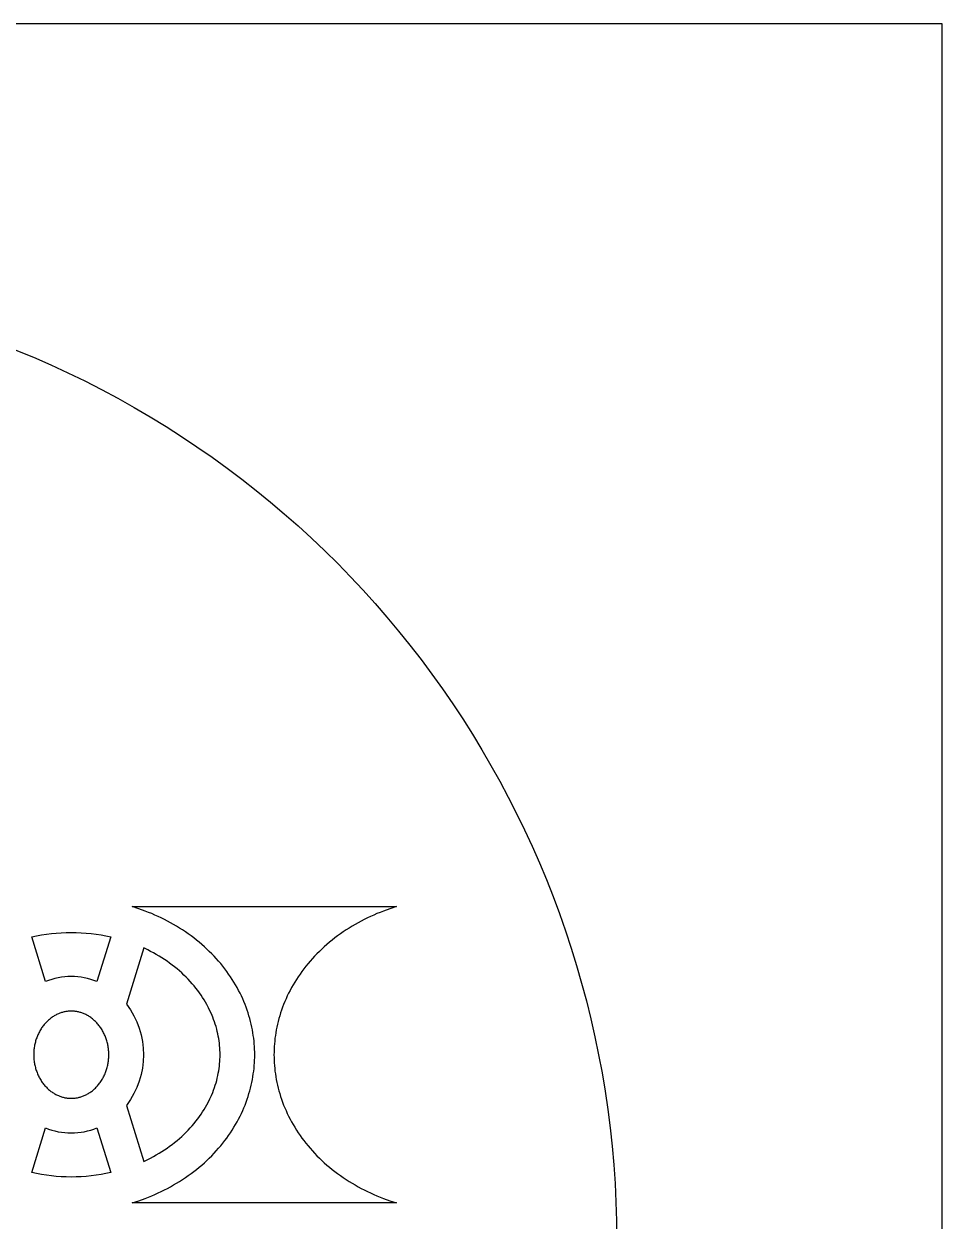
# Model space of a CAD drawing. Extents: x 452 to 1697, y 1442 to 2340.
# Drawn here: x 1415.2 to 1696.7, y 1973.1 to 2340.2 of the extents above; entities that cross this region are included whole.
import ezdxf

# ---------------------------------------------------------------- set-up
doc = ezdxf.new("R2010")
doc.units = 0
doc.layers.add('LAYER_05', color=1, linetype='CONTINUOUS')

msp = doc.modelspace()

# ---------------------------------------------------------------- linework, layer by layer
at = {"layer": 'LAYER_05'}
for points in [[(452.15, 1441.77), (1696.7, 1441.77), (1696.7, 2340.24), (452.15, 2340.24)], [(1448.34, 1978.72), (1450.36, 1979.37), (1452.36, 1980.08), (1453.36, 1980.47), (1454.35, 1980.87), (1455.33, 1981.29), (1456.31, 1981.73), (1457.27, 1982.19), (1458.23, 1982.66), (1459.19, 1983.15), (1460.13, 1983.66), (1461.06, 1984.18), (1461.98, 1984.72), (1462.89, 1985.28), (1463.79, 1985.86), (1464.68, 1986.45), (1465.55, 1987.06), (1466.41, 1987.68), (1467.26, 1988.31), (1468.09, 1988.97), (1468.9, 1989.63), (1469.7, 1990.31), (1470.49, 1991.01), (1471.25, 1991.71), (1472, 1992.43), (1472.74, 1993.16), (1473.45, 1993.91), (1474.15, 1994.66), (1474.83, 1995.43), (1475.49, 1996.2), (1476.13, 1996.99), (1476.75, 1997.78), (1477.35, 1998.59), (1477.93, 1999.4), (1478.49, 2000.22), (1479.03, 2001.04), (1479.55, 2001.88), (1480.05, 2002.71), (1480.53, 2003.56), (1480.98, 2004.41), (1481.42, 2005.26), (1481.83, 2006.12), (1482.23, 2006.98), (1482.6, 2007.84), (1482.96, 2008.71), (1483.29, 2009.58), (1483.6, 2010.45), (1483.89, 2011.32), (1484.16, 2012.19), (1484.41, 2013.05), (1484.64, 2013.92), (1484.85, 2014.79), (1485.04, 2015.66), (1485.21, 2016.52), (1485.36, 2017.38), (1485.5, 2018.24), (1485.61, 2019.09), (1485.71, 2019.94), (1485.78, 2020.79), (1485.84, 2021.63), (1485.89, 2022.47), (1485.91, 2023.3), (1485.92, 2024.13), (1485.91, 2024.96), (1485.89, 2025.79), (1485.84, 2026.63), (1485.78, 2027.47), (1485.71, 2028.31), (1485.61, 2029.17), (1485.5, 2030.02), (1485.36, 2030.88), (1485.21, 2031.74), (1485.04, 2032.6), (1484.85, 2033.47), (1484.64, 2034.34), (1484.41, 2035.2), (1484.16, 2036.07), (1483.89, 2036.94), (1483.6, 2037.81), (1483.29, 2038.68), (1482.96, 2039.55), (1482.6, 2040.42), (1482.23, 2041.28), (1481.83, 2042.14), (1481.42, 2043), (1480.98, 2043.85), (1480.53, 2044.7), (1480.05, 2045.55), (1479.55, 2046.38), (1479.03, 2047.22), (1478.49, 2048.04), (1477.93, 2048.86), (1477.35, 2049.67), (1476.75, 2050.48), (1476.13, 2051.27), (1475.49, 2052.06), (1474.83, 2052.83), (1474.15, 2053.6), (1473.45, 2054.35), (1472.74, 2055.1), (1472, 2055.83), (1471.25, 2056.55), (1470.49, 2057.25), (1469.7, 2057.95), (1468.9, 2058.63), (1468.09, 2059.29), (1467.26, 2059.95), (1466.41, 2060.58), (1465.55, 2061.2), (1464.68, 2061.81), (1463.79, 2062.4), (1462.89, 2062.98), (1461.98, 2063.53), (1461.06, 2064.08), (1460.13, 2064.6), (1459.19, 2065.11), (1458.23, 2065.6), (1457.27, 2066.07), (1456.31, 2066.53), (1455.33, 2066.97), (1454.35, 2067.39), (1453.36, 2067.79), (1452.36, 2068.18), (1450.36, 2068.89), (1448.34, 2069.54), (1529.41, 2069.54), (1527.39, 2068.89), (1525.39, 2068.18), (1524.4, 2067.79), (1523.41, 2067.39), (1522.42, 2066.97), (1521.45, 2066.53), (1520.48, 2066.07), (1519.52, 2065.6), (1518.57, 2065.11), (1517.63, 2064.6), (1516.69, 2064.08), (1515.77, 2063.53), (1514.86, 2062.98), (1513.96, 2062.4), (1513.08, 2061.81), (1512.2, 2061.2), (1511.34, 2060.58), (1510.5, 2059.95), (1509.67, 2059.29), (1508.85, 2058.63), (1508.05, 2057.95), (1507.27, 2057.25), (1506.5, 2056.55), (1505.75, 2055.83), (1505.02, 2055.1), (1504.3, 2054.35), (1503.61, 2053.6), (1502.93, 2052.83), (1502.27, 2052.06), (1501.63, 2051.27), (1501.01, 2050.48), (1500.41, 2049.67), (1499.83, 2048.86), (1499.27, 2048.04), (1498.73, 2047.22), (1498.21, 2046.38), (1497.71, 2045.55), (1497.23, 2044.7), (1496.77, 2043.85), (1496.33, 2043), (1495.92, 2042.14), (1495.52, 2041.28), (1495.15, 2040.42), (1494.8, 2039.55), (1494.47, 2038.68), (1494.15, 2037.81), (1493.86, 2036.94), (1493.59, 2036.07), (1493.34, 2035.2), (1493.11, 2034.34), (1492.9, 2033.47), (1492.71, 2032.6), (1492.54, 2031.74), (1492.39, 2030.88), (1492.26, 2030.02), (1492.14, 2029.17), (1492.05, 2028.31), (1491.97, 2027.47), (1491.91, 2026.63), (1491.87, 2025.79), (1491.84, 2024.96), (1491.83, 2024.13), (1491.84, 2023.3), (1491.87, 2022.47), (1491.91, 2021.63), (1491.97, 2020.79), (1492.05, 2019.94), (1492.14, 2019.09), (1492.26, 2018.24), (1492.39, 2017.38), (1492.54, 2016.52), (1492.71, 2015.66), (1492.9, 2014.79), (1493.11, 2013.92), (1493.34, 2013.05), (1493.59, 2012.19), (1493.86, 2011.32), (1494.15, 2010.45), (1494.47, 2009.58), (1494.8, 2008.71), (1495.15, 2007.84), (1495.52, 2006.98), (1495.92, 2006.12), (1496.33, 2005.26), (1496.77, 2004.41), (1497.23, 2003.56), (1497.71, 2002.71), (1498.21, 2001.88), (1498.73, 2001.04), (1499.27, 2000.22), (1499.83, 1999.4), (1500.41, 1998.59), (1501.01, 1997.78), (1501.63, 1996.99), (1502.27, 1996.2), (1502.93, 1995.43), (1503.61, 1994.66), (1504.3, 1993.91), (1505.02, 1993.16), (1505.75, 1992.43), (1506.5, 1991.71), (1507.27, 1991.01), (1508.05, 1990.31), (1508.85, 1989.63), (1509.67, 1988.97), (1510.5, 1988.31), (1511.34, 1987.68), (1512.2, 1987.06), (1513.08, 1986.45), (1513.96, 1985.86), (1514.86, 1985.28), (1515.77, 1984.72), (1516.69, 1984.18), (1517.63, 1983.66), (1518.57, 1983.15), (1519.52, 1982.66), (1520.48, 1982.19), (1521.45, 1981.73), (1522.42, 1981.29), (1523.41, 1980.87), (1524.4, 1980.47), (1525.39, 1980.08), (1527.39, 1979.37), (1529.41, 1978.72)], [(1418.15, 2024.13), (1418.16, 2023.81), (1418.17, 2023.49), (1418.18, 2023.17), (1418.21, 2022.86), (1418.24, 2022.53), (1418.27, 2022.2), (1418.32, 2021.88), (1418.37, 2021.55), (1418.43, 2021.22), (1418.5, 2020.9), (1418.57, 2020.57), (1418.66, 2020.24), (1418.75, 2019.92), (1418.84, 2019.59), (1418.95, 2019.27), (1419.06, 2018.95), (1419.18, 2018.63), (1419.31, 2018.31), (1419.45, 2018), (1419.59, 2017.69), (1419.74, 2017.38), (1419.9, 2017.08), (1420.06, 2016.79), (1420.23, 2016.49), (1420.41, 2016.21), (1420.59, 2015.93), (1420.79, 2015.65), (1420.98, 2015.38), (1421.18, 2015.12), (1421.39, 2014.87), (1421.6, 2014.62), (1421.82, 2014.38), (1422.04, 2014.14), (1422.26, 2013.92), (1422.49, 2013.7), (1422.73, 2013.49), (1422.96, 2013.29), (1423.2, 2013.09), (1423.45, 2012.9), (1423.69, 2012.72), (1423.93, 2012.56), (1424.18, 2012.4), (1424.42, 2012.25), (1424.67, 2012.1), (1424.93, 2011.97), (1425.18, 2011.83), (1425.44, 2011.71), (1425.71, 2011.59), (1425.95, 2011.49), (1426.2, 2011.4), (1426.45, 2011.31), (1426.7, 2011.22), (1426.96, 2011.15), (1427.21, 2011.08), (1427.47, 2011.02), (1427.73, 2010.96), (1427.97, 2010.92), (1428.21, 2010.88), (1428.45, 2010.84), (1428.69, 2010.82), (1428.94, 2010.8), (1429.18, 2010.78), (1429.43, 2010.77), (1429.67, 2010.77), (1429.91, 2010.77), (1430.16, 2010.78), (1430.4, 2010.8), (1430.64, 2010.82), (1430.89, 2010.84), (1431.13, 2010.88), (1431.37, 2010.92), (1431.61, 2010.96), (1431.87, 2011.02), (1432.13, 2011.08), (1432.38, 2011.15), (1432.64, 2011.22), (1432.89, 2011.31), (1433.14, 2011.4), (1433.39, 2011.49), (1433.63, 2011.59), (1433.9, 2011.71), (1434.16, 2011.83), (1434.41, 2011.97), (1434.67, 2012.1), (1434.92, 2012.25), (1435.16, 2012.4), (1435.41, 2012.56), (1435.64, 2012.72), (1435.89, 2012.9), (1436.14, 2013.09), (1436.37, 2013.29), (1436.61, 2013.49), (1436.84, 2013.7), (1437.07, 2013.92), (1437.3, 2014.14), (1437.52, 2014.38), (1437.74, 2014.62), (1437.95, 2014.87), (1438.16, 2015.12), (1438.36, 2015.38), (1438.55, 2015.65), (1438.74, 2015.93), (1438.93, 2016.21), (1439.1, 2016.49), (1439.28, 2016.79), (1439.44, 2017.08), (1439.6, 2017.38), (1439.75, 2017.69), (1439.89, 2018), (1440.03, 2018.31), (1440.16, 2018.63), (1440.28, 2018.95), (1440.39, 2019.27), (1440.49, 2019.59), (1440.59, 2019.92), (1440.68, 2020.24), (1440.77, 2020.57), (1440.84, 2020.9), (1440.91, 2021.22), (1440.97, 2021.55), (1441.02, 2021.87), (1441.06, 2022.19), (1441.1, 2022.52), (1441.13, 2022.84), (1441.15, 2023.16), (1441.17, 2023.48), (1441.18, 2023.81), (1441.19, 2024.13), (1441.18, 2024.45), (1441.17, 2024.77), (1441.16, 2025.09), (1441.13, 2025.4), (1441.1, 2025.73), (1441.06, 2026.06), (1441.02, 2026.38), (1440.97, 2026.71), (1440.91, 2027.04), (1440.84, 2027.36), (1440.77, 2027.69), (1440.68, 2028.02), (1440.59, 2028.34), (1440.49, 2028.67), (1440.39, 2028.99), (1440.28, 2029.31), (1440.16, 2029.63), (1440.03, 2029.95), (1439.89, 2030.26), (1439.75, 2030.57), (1439.6, 2030.87), (1439.44, 2031.18), (1439.28, 2031.47), (1439.1, 2031.77), (1438.93, 2032.05), (1438.74, 2032.33), (1438.55, 2032.61), (1438.36, 2032.88), (1438.16, 2033.14), (1437.95, 2033.39), (1437.74, 2033.64), (1437.52, 2033.88), (1437.3, 2034.12), (1437.07, 2034.34), (1436.84, 2034.56), (1436.61, 2034.77), (1436.37, 2034.97), (1436.14, 2035.17), (1435.89, 2035.35), (1435.64, 2035.54), (1435.41, 2035.7), (1435.16, 2035.86), (1434.92, 2036.01), (1434.67, 2036.15), (1434.41, 2036.29), (1434.16, 2036.42), (1433.9, 2036.55), (1433.63, 2036.67), (1433.39, 2036.77), (1433.14, 2036.86), (1432.89, 2036.95), (1432.64, 2037.03), (1432.38, 2037.11), (1432.13, 2037.18), (1431.87, 2037.24), (1431.61, 2037.3), (1431.37, 2037.34), (1431.13, 2037.38), (1430.89, 2037.42), (1430.64, 2037.44), (1430.4, 2037.46), (1430.16, 2037.48), (1429.91, 2037.49), (1429.67, 2037.49), (1429.43, 2037.49), (1429.18, 2037.48), (1428.94, 2037.46), (1428.69, 2037.44), (1428.45, 2037.42), (1428.21, 2037.38), (1427.97, 2037.34), (1427.73, 2037.3), (1427.47, 2037.24), (1427.21, 2037.18), (1426.96, 2037.11), (1426.7, 2037.03), (1426.45, 2036.95), (1426.2, 2036.86), (1425.95, 2036.77), (1425.71, 2036.67), (1425.44, 2036.55), (1425.18, 2036.42), (1424.93, 2036.29), (1424.67, 2036.15), (1424.42, 2036.01), (1424.18, 2035.86), (1423.93, 2035.7), (1423.69, 2035.54), (1423.45, 2035.35), (1423.2, 2035.17), (1422.96, 2034.97), (1422.73, 2034.77), (1422.49, 2034.56), (1422.26, 2034.34), (1422.04, 2034.12), (1421.82, 2033.88), (1421.6, 2033.64), (1421.39, 2033.39), (1421.18, 2033.14), (1420.98, 2032.88), (1420.79, 2032.61), (1420.59, 2032.33), (1420.41, 2032.05), (1420.23, 2031.77), (1420.06, 2031.47), (1419.9, 2031.18), (1419.74, 2030.87), (1419.59, 2030.57), (1419.45, 2030.26), (1419.31, 2029.95), (1419.18, 2029.63), (1419.06, 2029.31), (1418.95, 2028.99), (1418.84, 2028.67), (1418.75, 2028.34), (1418.66, 2028.02), (1418.57, 2027.69), (1418.5, 2027.36), (1418.43, 2027.04), (1418.37, 2026.71), (1418.32, 2026.39), (1418.28, 2026.07), (1418.24, 2025.74), (1418.21, 2025.42), (1418.18, 2025.1), (1418.17, 2024.78), (1418.16, 2024.45)]]:
    msp.add_lwpolyline(points, close=True, dxfattribs=at)
msp.add_lwpolyline([(1412.69, 2240.24, -0.316447), (1596.7, 1955.77, -0.601476)], format="xyb", dxfattribs=at)
for points in [[(1421.78, 2046.55), (1417.53, 2060.28, -0.112117), (1441.8, 2060.28), (1437.56, 2046.55, 0.199474)], [(1451.88, 2056.86), (1446.56, 2039.66, -0.338921), (1446.56, 2008.6), (1451.88, 1991.4), (1453.13, 1991.99), (1454.01, 1992.44), (1454.88, 1992.91), (1455.75, 1993.39), (1456.59, 1993.89), (1457.43, 1994.41), (1458.25, 1994.94), (1459.06, 1995.49), (1459.84, 1996.05), (1460.61, 1996.62), (1461.37, 1997.21), (1462.12, 1997.82), (1462.83, 1998.43), (1463.53, 1999.05), (1464.22, 1999.69), (1464.89, 2000.35), (1465.53, 2001), (1466.15, 2001.67), (1466.76, 2002.35), (1467.35, 2003.05), (1467.9, 2003.73), (1468.44, 2004.43), (1468.97, 2005.14), (1469.47, 2005.87), (1469.95, 2006.58), (1470.4, 2007.3), (1470.84, 2008.03), (1471.26, 2008.77), (1471.75, 2009.7), (1472.21, 2010.64), (1472.64, 2011.6), (1473.05, 2012.56), (1473.33, 2013.29), (1473.59, 2014.03), (1473.83, 2014.77), (1474.06, 2015.52), (1474.26, 2016.25), (1474.44, 2016.98), (1474.61, 2017.71), (1474.76, 2018.45), (1474.88, 2019.16), (1474.99, 2019.88), (1475.08, 2020.6), (1475.16, 2021.33), (1475.21, 2022.03), (1475.25, 2022.73), (1475.28, 2023.43), (1475.29, 2024.13), (1475.28, 2024.83), (1475.25, 2025.53), (1475.21, 2026.23), (1475.16, 2026.93), (1475.08, 2027.66), (1474.99, 2028.38), (1474.88, 2029.09), (1474.76, 2029.81), (1474.61, 2030.55), (1474.44, 2031.28), (1474.26, 2032.01), (1474.06, 2032.74), (1473.83, 2033.49), (1473.59, 2034.23), (1473.33, 2034.96), (1473.05, 2035.69), (1472.64, 2036.66), (1472.21, 2037.62), (1471.75, 2038.56), (1471.26, 2039.49), (1470.84, 2040.23), (1470.4, 2040.96), (1469.95, 2041.68), (1469.47, 2042.39), (1468.97, 2043.12), (1468.44, 2043.83), (1467.9, 2044.53), (1467.35, 2045.21), (1466.76, 2045.91), (1466.15, 2046.59), (1465.53, 2047.26), (1464.89, 2047.91), (1464.22, 2048.57), (1463.53, 2049.21), (1462.83, 2049.83), (1462.12, 2050.44), (1461.37, 2051.05), (1460.61, 2051.64), (1459.84, 2052.21), (1459.06, 2052.77), (1458.25, 2053.32), (1457.43, 2053.85), (1456.59, 2054.37), (1455.75, 2054.86), (1454.88, 2055.35), (1454.01, 2055.82), (1453.13, 2056.27)], [(1417.53, 1987.98), (1421.78, 2001.71, 0.199474), (1437.56, 2001.71), (1441.8, 1987.98, -0.112117)]]:
    msp.add_lwpolyline(points, format="xyb", close=True, dxfattribs=at)

doc.saveas('drawing.dxf')
